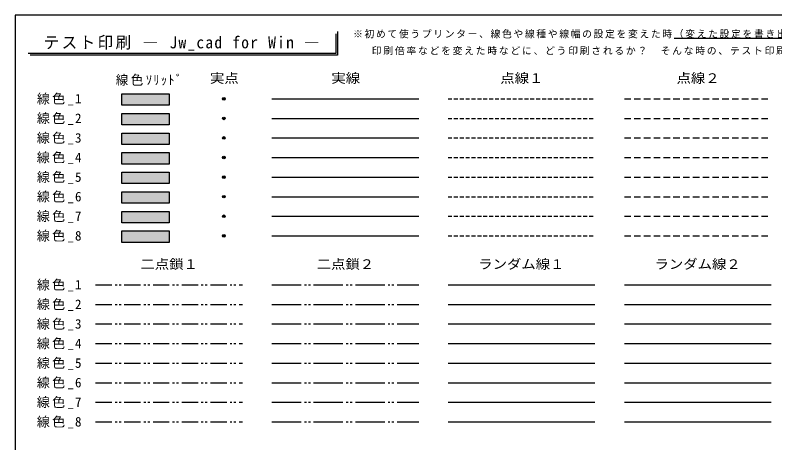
# Model space of a CAD drawing. Units: millimetres, scale not verified. Extents: x -200 to 200, y -138 to 138.
# Drawn here: x -200.1 to 32.6, y 7.1 to 138.1 of the extents above; entities that cross this region are included whole.
import ezdxf
from ezdxf.enums import TextEntityAlignment as Align

# ---------------------------------------------------------------- set-up
doc = ezdxf.new("R2010")
doc.units = ezdxf.units.MM
doc.header["$PDMODE"] = 32
doc.header["$PDSIZE"] = 0.8
for name, pattern in [('DASHED1', [1.8, 1.2, -0.6]), ('DASHED2', [3, 2, -1]), ('DOUBLE_CHAIN1', [8.8, 5, -1, 0.6, -0.6, 0.6, -1]), ('DOUBLE_CHAIN2', [12.8, 9, -1, 0.6, -0.6, 0.6, -1])]:
    doc.linetypes.add(name, pattern=pattern)
doc.layers.add('0-0', color=7, linetype='Continuous')
doc.layers.add('0-7', color=134, linetype='Continuous')
doc.styles.add('ＭＳ 明朝', font='')
doc.styles.get('ＭＳ 明朝').set_extended_font_data('MS Mincho')

msp = doc.modelspace()

# ---------------------------------------------------------------- linework, layer by layer
at = {"layer": '0-0'}
for p, q in [((-167.4, 110.5), (-167.4, 114)), ((-167.4, 114), (-153, 114)), ((-153, 114), (-153, 110.5)), ((-153, 110.5), (-167.4, 110.5)), ((-167.4, 104.5), (-167.4, 108)), ((-167.4, 108), (-153, 108)), ((-153, 108), (-153, 104.5)), ((-121.5, 106.5), (-76.5, 106.5)), ((-153, 104.5), (-167.4, 104.5)), ((-167.4, 98.5), (-167.4, 102)), ((-167.4, 102), (-153, 102)), ((-153, 102), (-153, 98.5)), ((-153, 98.5), (-167.4, 98.5)), ((-167.4, 92.5), (-167.4, 96)), ((-167.4, 96), (-153, 96)), ((-153, 96), (-153, 92.5)), ((-153, 92.5), (-167.4, 92.5)), ((-167.4, 86.5), (-167.4, 90)), ((-167.4, 90), (-153, 90)), ((-153, 90), (-153, 86.5)), ((-153, 86.5), (-167.4, 86.5)), ((-167.4, 80.5), (-167.4, 84)), ((-167.4, 84), (-153, 84)), ((-153, 84), (-153, 80.5)), ((-153, 80.5), (-167.4, 80.5)), ((-167.4, 74.5), (-167.4, 78)), ((-167.4, 78), (-153, 78)), ((-153, 78), (-153, 74.5)), ((-153, 74.5), (-167.4, 74.5)), ((-167.4, 68.5), (-167.4, 72)), ((-167.4, 72), (-153, 72)), ((-153, 72), (-153, 68.5)), ((-153, 68.5), (-167.4, 68.5)), ((-67.5, 49.5), (-22.5, 49.5)), ((-13.5, 49.5), (31.5, 49.5))]:
    msp.add_line(p, q, dxfattribs=at)
at = {"layer": '0-0', "color": 4}
for p, q in [((-121.5, 112.5), (-76.5, 112.5)), ((-67.5, 55.5), (-22.5, 55.5)), ((-13.5, 55.5), (31.5, 55.5))]:
    msp.add_line(p, q, dxfattribs=at)
at = {"layer": '0-0', "color": 4, "linetype": 'DASHED1'}
msp.add_line((-67.5, 112.5), (-22.5, 112.5), dxfattribs=at)
at = {"layer": '0-0', "color": 4, "linetype": 'DASHED2'}
msp.add_line((-13.5, 112.5), (31.5, 112.5), dxfattribs=at)
at = {"layer": '0-0', "linetype": 'DASHED1'}
msp.add_line((-67.5, 106.5), (-22.5, 106.5), dxfattribs=at)
at = {"layer": '0-0', "linetype": 'DASHED2'}
msp.add_line((-13.5, 106.5), (31.5, 106.5), dxfattribs=at)
at = {"layer": '0-0', "color": 3}
for p, q in [((-121.5, 100.5), (-76.5, 100.5)), ((-67.5, 43.5), (-22.5, 43.5)), ((-13.5, 43.5), (31.5, 43.5))]:
    msp.add_line(p, q, dxfattribs=at)
at = {"layer": '0-0', "color": 3, "linetype": 'DASHED1'}
msp.add_line((-67.5, 100.5), (-22.5, 100.5), dxfattribs=at)
at = {"layer": '0-0', "color": 3, "linetype": 'DASHED2'}
msp.add_line((-13.5, 100.5), (31.5, 100.5), dxfattribs=at)
at = {"layer": '0-0', "color": 2}
for p, q in [((-121.5, 94.5), (-76.5, 94.5)), ((-67.5, 37.5), (-22.5, 37.5)), ((-13.5, 37.5), (31.5, 37.5))]:
    msp.add_line(p, q, dxfattribs=at)
at = {"layer": '0-0', "color": 2, "linetype": 'DASHED1'}
msp.add_line((-67.5, 94.5), (-22.5, 94.5), dxfattribs=at)
at = {"layer": '0-0', "color": 2, "linetype": 'DASHED2'}
msp.add_line((-13.5, 94.5), (31.5, 94.5), dxfattribs=at)
at = {"layer": '0-0', "color": 6}
for p, q in [((-121.5, 88.5), (-76.5, 88.5)), ((-67.5, 31.5), (-22.5, 31.5)), ((-13.5, 31.5), (31.5, 31.5))]:
    msp.add_line(p, q, dxfattribs=at)
at = {"layer": '0-0', "color": 6, "linetype": 'DASHED1'}
msp.add_line((-67.5, 88.5), (-22.5, 88.5), dxfattribs=at)
at = {"layer": '0-0', "color": 6, "linetype": 'DASHED2'}
msp.add_line((-13.5, 88.5), (31.5, 88.5), dxfattribs=at)
at = {"layer": '0-0', "color": 5}
for p, q in [((-121.5, 82.5), (-76.5, 82.5)), ((-67.5, 25.5), (-22.5, 25.5)), ((-13.5, 25.5), (31.5, 25.5))]:
    msp.add_line(p, q, dxfattribs=at)
at = {"layer": '0-0', "color": 5, "linetype": 'DASHED1'}
msp.add_line((-67.5, 82.5), (-22.5, 82.5), dxfattribs=at)
at = {"layer": '0-0', "color": 5, "linetype": 'DASHED2'}
msp.add_line((-13.5, 82.5), (31.5, 82.5), dxfattribs=at)
at = {"layer": '0-0', "color": 134}
for p, q in [((-121.5, 76.5), (-76.5, 76.5)), ((-67.5, 19.5), (-22.5, 19.5)), ((-13.5, 19.5), (31.5, 19.5))]:
    msp.add_line(p, q, dxfattribs=at)
at = {"layer": '0-0', "color": 134, "linetype": 'DASHED1'}
msp.add_line((-67.5, 76.5), (-22.5, 76.5), dxfattribs=at)
at = {"layer": '0-0', "color": 134, "linetype": 'DASHED2'}
msp.add_line((-13.5, 76.5), (31.5, 76.5), dxfattribs=at)
at = {"layer": '0-0', "color": 1}
for p, q in [((-121.5, 70.5), (-76.5, 70.5)), ((-67.5, 13.5), (-22.5, 13.5)), ((-13.5, 13.5), (31.5, 13.5))]:
    msp.add_line(p, q, dxfattribs=at)
at = {"layer": '0-0', "color": 1, "linetype": 'DASHED1'}
msp.add_line((-67.5, 70.5), (-22.5, 70.5), dxfattribs=at)
at = {"layer": '0-0', "color": 1, "linetype": 'DASHED2'}
msp.add_line((-13.5, 70.5), (31.5, 70.5), dxfattribs=at)
at = {"layer": '0-0', "color": 4, "linetype": 'DOUBLE_CHAIN1'}
msp.add_line((-175.5, 55.5), (-130.5, 55.5), dxfattribs=at)
at = {"layer": '0-0', "color": 4, "linetype": 'DOUBLE_CHAIN2'}
msp.add_line((-121.5, 55.5), (-76.5, 55.5), dxfattribs=at)
at = {"layer": '0-0', "linetype": 'DOUBLE_CHAIN1'}
msp.add_line((-175.5, 49.5), (-130.5, 49.5), dxfattribs=at)
at = {"layer": '0-0', "linetype": 'DOUBLE_CHAIN2'}
msp.add_line((-121.5, 49.5), (-76.5, 49.5), dxfattribs=at)
at = {"layer": '0-0', "color": 3, "linetype": 'DOUBLE_CHAIN1'}
msp.add_line((-175.5, 43.5), (-130.5, 43.5), dxfattribs=at)
at = {"layer": '0-0', "color": 3, "linetype": 'DOUBLE_CHAIN2'}
msp.add_line((-121.5, 43.5), (-76.5, 43.5), dxfattribs=at)
at = {"layer": '0-0', "color": 2, "linetype": 'DOUBLE_CHAIN1'}
msp.add_line((-175.5, 37.5), (-130.5, 37.5), dxfattribs=at)
at = {"layer": '0-0', "color": 2, "linetype": 'DOUBLE_CHAIN2'}
msp.add_line((-121.5, 37.5), (-76.5, 37.5), dxfattribs=at)
at = {"layer": '0-0', "color": 6, "linetype": 'DOUBLE_CHAIN1'}
msp.add_line((-175.5, 31.5), (-130.5, 31.5), dxfattribs=at)
at = {"layer": '0-0', "color": 6, "linetype": 'DOUBLE_CHAIN2'}
msp.add_line((-121.5, 31.5), (-76.5, 31.5), dxfattribs=at)
at = {"layer": '0-0', "color": 5, "linetype": 'DOUBLE_CHAIN1'}
msp.add_line((-175.5, 25.5), (-130.5, 25.5), dxfattribs=at)
at = {"layer": '0-0', "color": 5, "linetype": 'DOUBLE_CHAIN2'}
msp.add_line((-121.5, 25.5), (-76.5, 25.5), dxfattribs=at)
at = {"layer": '0-0', "color": 134, "linetype": 'DOUBLE_CHAIN1'}
msp.add_line((-175.5, 19.5), (-130.5, 19.5), dxfattribs=at)
at = {"layer": '0-0', "color": 134, "linetype": 'DOUBLE_CHAIN2'}
msp.add_line((-121.5, 19.5), (-76.5, 19.5), dxfattribs=at)
at = {"layer": '0-0', "color": 1, "linetype": 'DOUBLE_CHAIN1'}
msp.add_line((-175.5, 13.5), (-130.5, 13.5), dxfattribs=at)
at = {"layer": '0-0', "color": 1, "linetype": 'DOUBLE_CHAIN2'}
msp.add_line((-121.5, 13.5), (-76.5, 13.5), dxfattribs=at)
at = {"layer": '0-0', "color": 4}
msp.add_point((-136.2, 112.5), dxfattribs=at)
at = {"layer": '0-0'}
msp.add_point((-136.2, 106.5), dxfattribs=at)
at = {"layer": '0-0', "color": 3}
msp.add_point((-136.2, 100.5), dxfattribs=at)
at = {"layer": '0-0', "color": 2}
msp.add_point((-136.2, 94.5), dxfattribs=at)
at = {"layer": '0-0', "color": 6}
msp.add_point((-136.2, 88.5), dxfattribs=at)
at = {"layer": '0-0', "color": 5}
msp.add_point((-136.2, 82.5), dxfattribs=at)
at = {"layer": '0-0', "color": 134}
msp.add_point((-136.2, 76.5), dxfattribs=at)
at = {"layer": '0-0', "color": 1}
msp.add_point((-136.2, 70.5), dxfattribs=at)
at = {"layer": '0-0', "color": 4}
msp.add_solid([(-167.4, 114), (-153, 114), (-167.4, 110.5), (-153, 110.5)], dxfattribs=at)
at = {"layer": '0-0'}
msp.add_solid([(-167.4, 108), (-153, 108), (-167.4, 104.5), (-153, 104.5)], dxfattribs=at)
at = {"layer": '0-0', "color": 3}
msp.add_solid([(-167.4, 102), (-153, 102), (-167.4, 98.5), (-153, 98.5)], dxfattribs=at)
at = {"layer": '0-0', "color": 2}
msp.add_solid([(-167.4, 96), (-153, 96), (-167.4, 92.5), (-153, 92.5)], dxfattribs=at)
at = {"layer": '0-0', "color": 6}
msp.add_solid([(-167.4, 90), (-153, 90), (-167.4, 86.5), (-153, 86.5)], dxfattribs=at)
at = {"layer": '0-0', "color": 5}
msp.add_solid([(-167.4, 84), (-153, 84), (-167.4, 80.5), (-153, 80.5)], dxfattribs=at)
at = {"layer": '0-0', "color": 134}
msp.add_solid([(-167.4, 78), (-153, 78), (-167.4, 74.5), (-153, 74.5)], dxfattribs=at)
at = {"layer": '0-0', "color": 1}
msp.add_solid([(-167.4, 72), (-153, 72), (-167.4, 68.5), (-153, 68.5)], dxfattribs=at)
at = {"layer": '0-7'}
for p, q in [((-101.395, 133.151), (-101.395, 125.853)), ((-101.395, 125.853), (-195.517, 125.853))]:
    msp.add_line(p, q, dxfattribs=at)
at = {"layer": '0-7', "color": 4}
for p, q in [((-101.895, 132.382), (-101.895, 126.353)), ((-101.895, 126.353), (-196.148, 126.353))]:
    msp.add_line(p, q, dxfattribs=at)
at = {"layer": '0-7', "color": 6}
msp.add_line((197.657, 130.982), (1.725, 130.982), dxfattribs=at)
at = {"layer": '0-7'}
msp.add_lwpolyline([(200.122, 138.122), (-200.122, 138.122), (-200.122, -138.122)], dxfattribs=at)

# ---------------------------------------------------------------- texts
at = {"layer": '0-0', "style": 'ＭＳ 明朝', "width": 1.1}
for s, p in [('実点', (-140.45, 116.5)), ('実線', (-103.25, 116.5)), ('点線１', (-51.5, 116.5)), ('点線２', (2.5, 116.5)), ('二点鎖１', (-161.75, 59.5)), ('二点鎖２', (-107.75, 59.5)), ('ランダム線１', (-58.25, 59.5)), ('ランダム線２', (-4.25, 59.5))]:
    msp.add_text(s, height=2.933, dxfattribs=at).set_placement(p, align=Align.BOTTOM_LEFT)
at = {"layer": '0-0', "char_height": 2.933, "attachment_point": 7, "style": 'ＭＳ 明朝'}
for s, insert in [('\\T1.21;\\W0.95;線色ｿﾘｯﾄﾞ', (-169.3, 116.5)), ('\\T1.17;線色_1', (-193.5, 110.5)), ('\\T1.17;線色_2', (-193.5, 104.5)), ('\\T1.17;線色_3', (-193.5, 98.5)), ('\\T1.17;線色_4', (-193.5, 92.5)), ('\\T1.17;線色_5', (-193.5, 86.5)), ('\\T1.17;線色_6', (-193.5, 80.5)), ('\\T1.17;線色_7', (-193.5, 74.5)), ('\\T1.17;線色_8', (-193.5, 68.5)), ('\\T1.17;線色_1', (-193.5, 53.5)), ('\\T1.17;線色_2', (-193.5, 47.5)), ('\\T1.17;線色_3', (-193.5, 41.5)), ('\\T1.17;線色_4', (-193.5, 35.5)), ('\\T1.17;線色_5', (-193.5, 29.5)), ('\\T1.17;線色_6', (-193.5, 23.5)), ('\\T1.17;線色_7', (-193.5, 17.5)), ('\\T1.17;線色_8', (-193.5, 11.5))]:
    msp.add_mtext(s, dxfattribs=dict(at, insert=insert))
at = {"layer": '0-7', "color": 7, "char_height": 2.199, "attachment_point": 7, "style": 'ＭＳ 明朝'}
for s, insert in [('\\T1.17;※初めて使うプリンター、線色や線種や線幅の設定を変えた時（変えた設定を書き出してから、このファイルを開き、設定を読み込んで下さい）', (-96.607, 130.982)), ('\\T1.18;印刷倍率などを変えた時などに、どう印刷されるか？\u3000そんな時の、テスト印刷にでも使ってみて下さい。\\~2003.02.', (-90.875, 125.868))]:
    msp.add_mtext(s, dxfattribs=dict(at, insert=insert))
at = {"layer": '0-7', "color": 3, "insert": (-191.396, 127.252), "char_height": 3.666, "attachment_point": 7, "style": 'ＭＳ 明朝'}
msp.add_mtext('\\T1.16;\\W0.95;テスト印刷\\~―\\~Jw_cad\\~for\\~Win\\~―', dxfattribs=at)

doc.saveas('drawing.dxf')
